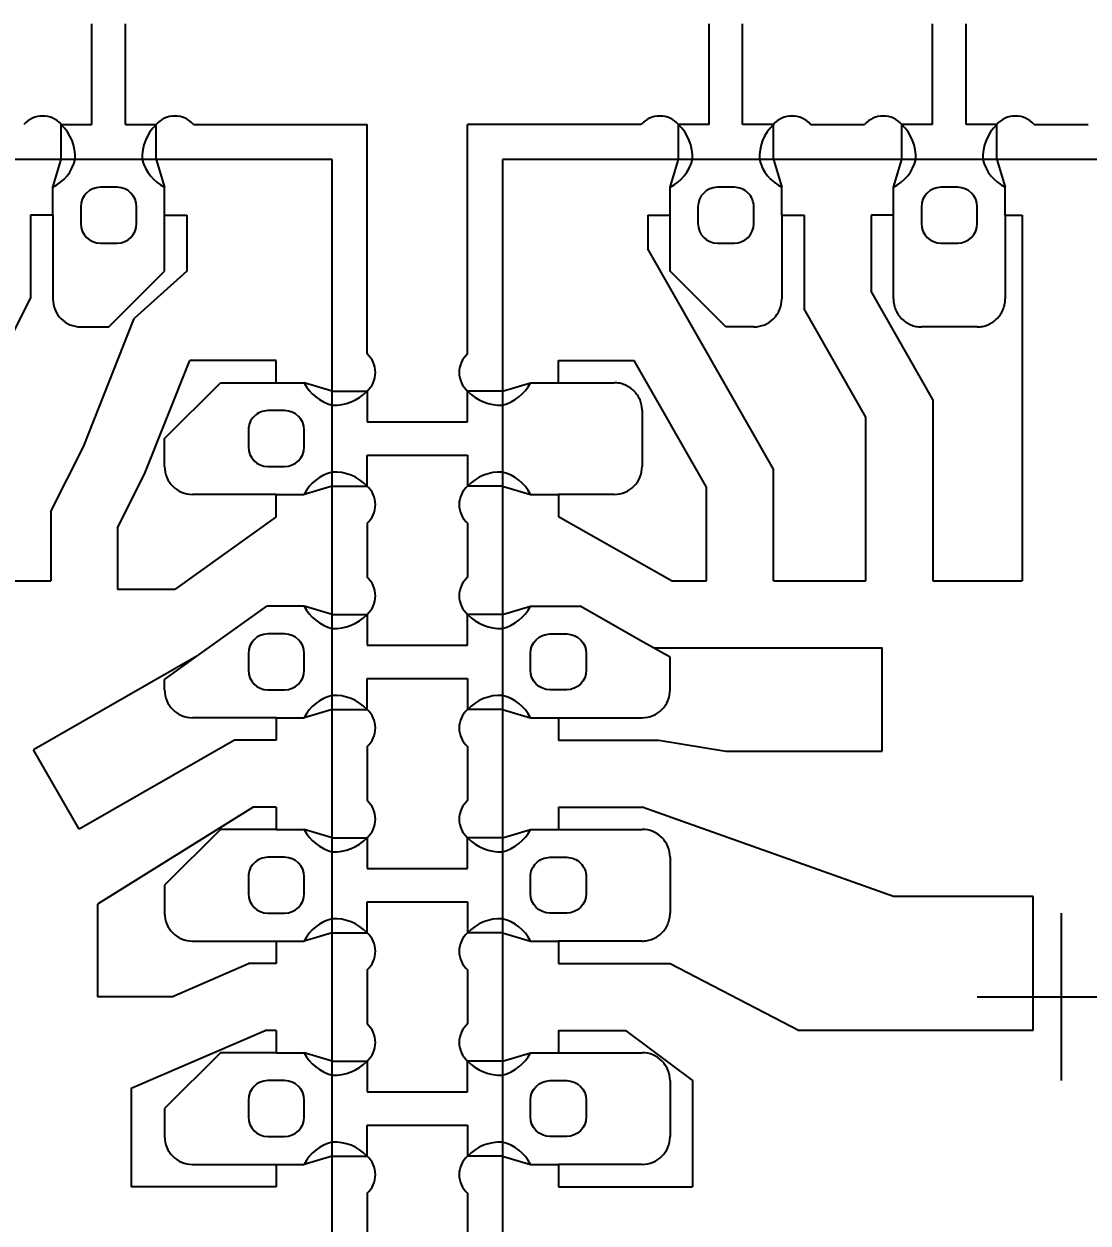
# Model space of a CAD drawing. Header units: millimetres. Extents: x 403.54 to 411.78, y 94.48 to 99.97.
# Drawn here: x 405.0237 to 405.138, y 95.6947 to 95.8235 of the extents above; entities that cross this region are included whole.
import ezdxf

# ---------------------------------------------------------------- set-up
doc = ezdxf.new("R2010")
doc.units = ezdxf.units.MM
doc.header["$LTSCALE"] = 0.5
doc.header["$PDMODE"] = 98
for name, pattern in [('CENTER', [50.800000000000004, 31.75, -6.35, 6.35, -6.35]), ('HIDDEN', [0.375, 0.25, -0.125]), ('PHANTOM2', [31.750000000000004, 15.875, -3.175, 3.175, -3.175, 3.175, -3.175])]:
    doc.linetypes.add(name, pattern=pattern)
for name, color, linetype in [('1D', 4, 'Continuous'), ('BTM', 7, 'HIDDEN'), ('CEN', 2, 'CENTER'), ('DIMENSION', 3, 'Continuous'), ('PKG', 1, 'PHANTOM2')]:
    doc.layers.add(name, color=color, linetype=linetype)
doc.styles.add('SIMPLEX', font='simplex.shx', dxfattribs={"bigfont": 'AllInOneBig.shx'})
doc.dimstyles.new('Standard2', dxfattribs={"dimtxt": 0.05, "dimasz": 0.08, "dimexe": 0.015, "dimexo": 0.015, "dimgap": 0.01, "dimtad": 1, "dimdec": 3, "dimlfac": 16.66666666666666, "dimrnd": 0.0005, "dimzin": 1, "dimtxsty": 'SIMPLEX', "dimcen": 0.015, "dimclrd": 256, "dimclre": 256, "dimclrt": 256, "dimazin": 3, "dimtp": 0.03, "dimtm": 0.05, "dimtfac": 0.8, "dimtdec": 3, "dimtmove": 0, "dimatfit": 3, "dimfxl": 0.05, "dimtzin": 4, "dimlwd": -1, "dimlwe": -1})

# ---------------------------------------------------------------- blocks, each defined once
blk = doc.blocks.new('*D13')
at = {"layer": 'Defpoints', "color": 0, "ltscale": 0.1, "transparency": 16777216}
for p in [(406.5872108015268, 97.10705420025023), (404.2563347866458, 95.79144558734805), (404.6702108015269, 95.53806701399084)]:
    blk.add_point(p, dxfattribs=at)
at = {"layer": 'DIMENSION', "ltscale": 0.1, "transparency": 16777216}
for p, q in [((404.4163347866461, 95.79144558734662), (404.2563347866461, 95.79144558734662)), ((404.5102108015272, 95.5380670139894), (404.4163347866461, 95.79144558734662)), ((404.6552108015272, 95.5380670139894), (404.5102108015272, 95.5380670139894))]:
    blk.add_line(p, q, dxfattribs=at)
at = {"layer": 'DIMENSION', "ltscale": 0.1, "transparency": 16777216, "insert": (404.1272871675985, 95.79144558734662), "char_height": 0.05, "attachment_point": 5, "style": 'SIMPLEX'}
blk.add_mtext('\\A1;26.150', dxfattribs=at)
blk = doc.blocks.new('*D31')
at = {"layer": 'Defpoints', "color": 0, "transparency": 16777216}
for p in [(406.5872108015268, 97.10705420025023), (404.8382108015267, 95.29505420024852), (404.2563347866458, 95.09786248146548)]:
    blk.add_point(p, dxfattribs=at)
at = {"layer": 'DIMENSION', "transparency": 16777216}
for p, q in [((404.5763347866458, 95.29505420024852), (404.4163347866458, 95.09786248146548)), ((404.8232108015267, 95.29505420024852), (404.5763347866458, 95.29505420024852)), ((404.4163347866458, 95.09786248146548), (404.2563347866458, 95.09786248146548))]:
    blk.add_line(p, q, dxfattribs=at)
at = {"layer": 'DIMENSION', "transparency": 16777216, "insert": (404.1225252628362, 95.09786248146548), "char_height": 0.05, "attachment_point": 5, "style": 'SIMPLEX'}
blk.add_mtext('\\A1;30.200', dxfattribs=at)
blk = doc.blocks.new('*D55')
at = {"layer": 'Defpoints', "color": 0, "transparency": 16777216}
for p in [(406.5872108015268, 97.10705420025023), (404.7345114327243, 95.2050542002486), (404.2563347866458, 95.03126537574829)]:
    blk.add_point(p, dxfattribs=at)
at = {"layer": 'DIMENSION', "transparency": 16777216}
for p, q in [((404.5745114327243, 95.2050542002486), (404.4163347866458, 95.03126537574829)), ((404.7195114327243, 95.2050542002486), (404.5745114327243, 95.2050542002486)), ((404.4163347866458, 95.03126537574829), (404.2563347866458, 95.03126537574829))]:
    blk.add_line(p, q, dxfattribs=at)
at = {"layer": 'DIMENSION', "transparency": 16777216, "insert": (403.9891919295029, 95.03126537574829), "char_height": 0.05, "attachment_point": 5, "style": 'SIMPLEX'}
blk.add_mtext('\\A1;31.700%%P0.300', dxfattribs=at)
blk = doc.blocks.new('*D56')
at = {"layer": 'Defpoints', "color": 0, "transparency": 16777216}
for p in [(406.5872108015268, 97.10705420025023), (405.5282108015267, 95.12105420024854), (404.2563347866458, 94.95255972999956)]:
    blk.add_point(p, dxfattribs=at)
at = {"layer": 'DIMENSION', "transparency": 16777216}
for p, q in [((404.5763347866458, 95.12105420024854), (404.4163347866458, 94.95255972999956)), ((405.5132108015267, 95.12105420024854), (404.5763347866458, 95.12105420024854)), ((404.4163347866458, 94.95255972999956), (404.2563347866458, 94.95255972999956))]:
    blk.add_line(p, q, dxfattribs=at)
at = {"layer": 'DIMENSION', "transparency": 16777216, "insert": (404.1272871675981, 94.95255972999956), "char_height": 0.05, "attachment_point": 5, "style": 'SIMPLEX'}
blk.add_mtext('\\A1;33.100', dxfattribs=at)
blk = doc.blocks.new('*D32')
at = {"layer": 'Defpoints', "color": 0, "transparency": 16777216}
for p in [(406.5872108015268, 97.10705420025023), (404.8382108015267, 95.29505420024852), (404.7332108327054, 94.72620208652847)]:
    blk.add_point(p, dxfattribs=at)
at = {"layer": 'DIMENSION', "transparency": 16777216}
for p, q in [((404.8382108015267, 95.28005420024851), (404.8382108015267, 95.04620208652847)), ((404.8382108015267, 95.04620208652847), (404.7332108327054, 94.88620208652847)), ((404.7332108327054, 94.88620208652847), (404.7332108327054, 94.72620208652847))]:
    blk.add_line(p, q, dxfattribs=at)
at = {"layer": 'DIMENSION', "transparency": 16777216, "insert": (404.7332108327054, 94.5971544674809), "char_height": 0.05, "attachment_point": 5, "rotation": 90, "style": 'SIMPLEX'}
blk.add_mtext('\\A1;29.150', dxfattribs=at)
blk = doc.blocks.new('*D33')
at = {"layer": 'Defpoints', "color": 0, "transparency": 16777216}
for p in [(406.5872108015268, 97.10705420025023), (404.9132108327054, 95.41610420025985), (404.9132108327054, 94.72620208652847)]:
    blk.add_point(p, dxfattribs=at)
at = {"layer": 'DIMENSION', "transparency": 16777216}
blk.add_line((404.9132108327054, 95.40110420025985), (404.9132108327054, 94.72620208652847), dxfattribs=at)
at = {"layer": 'DIMENSION', "transparency": 16777216, "insert": (404.9132108327054, 94.59239256271901), "char_height": 0.05, "attachment_point": 5, "rotation": 90, "style": 'SIMPLEX'}
blk.add_mtext('\\A1;27.900', dxfattribs=at)
blk = doc.blocks.new('*D34')
at = {"layer": 'Defpoints', "color": 0, "transparency": 16777216}
for p in [(406.5872108015268, 97.10705420025023), (404.9184605654644, 95.30420420025438), (404.9732108327054, 94.72620208652847)]:
    blk.add_point(p, dxfattribs=at)
at = {"layer": 'DIMENSION', "transparency": 16777216}
for p, q in [((404.9184605654644, 95.28920420025437), (404.9184605654644, 95.04620208652847)), ((404.9184605654644, 95.04620208652847), (404.9732108327054, 94.88620208652847)), ((404.9732108327054, 94.88620208652847), (404.9732108327054, 94.72620208652847))]:
    blk.add_line(p, q, dxfattribs=at)
at = {"layer": 'DIMENSION', "transparency": 16777216, "insert": (404.9732108327054, 94.5971544674809), "char_height": 0.05, "attachment_point": 5, "rotation": 90, "style": 'SIMPLEX'}
blk.add_mtext('\\A1;27.813', dxfattribs=at)
blk = doc.blocks.new('*D35')
at = {"layer": 'Defpoints', "color": 0, "transparency": 16777216}
for p in [(406.5872108015268, 97.10705420025023), (404.8922108327055, 95.374104200276), (404.2563347866458, 95.22762607769388)]:
    blk.add_point(p, dxfattribs=at)
at = {"layer": 'DIMENSION', "transparency": 16777216}
for p, q in [((404.5763347866458, 95.374104200276), (404.4163347866458, 95.22762607769388)), ((404.8772108327055, 95.374104200276), (404.5763347866458, 95.374104200276)), ((404.4163347866458, 95.22762607769388), (404.2563347866458, 95.22762607769388))]:
    blk.add_line(p, q, dxfattribs=at)
at = {"layer": 'DIMENSION', "transparency": 16777216, "insert": (404.1225252628362, 95.22762607769388), "char_height": 0.05, "attachment_point": 5, "style": 'SIMPLEX'}
blk.add_mtext('\\A1;28.883', dxfattribs=at)
blk = doc.blocks.new('*D36')
at = {"layer": 'Defpoints', "color": 0, "ltscale": 0.1, "transparency": 16777216}
for p in [(406.5872108015268, 97.10705420025302), (404.8802108327055, 95.36210420027606), (404.2563347866458, 95.16357157155556)]:
    blk.add_point(p, dxfattribs=at)
at = {"layer": 'DIMENSION', "linetype": 'ByBlock', "ltscale": 0.1, "transparency": 16777216}
for p, q in [((404.5763347866458, 95.36210420027606), (404.4163347866458, 95.16357157155556)), ((404.8652108327055, 95.36210420027606), (404.5763347866458, 95.36210420027606)), ((404.4163347866458, 95.16357157155556), (404.2563347866458, 95.16357157155556))]:
    blk.add_line(p, q, dxfattribs=at)
at = {"layer": 'DIMENSION', "ltscale": 0.1, "transparency": 16777216, "insert": (404.1225252628362, 95.16357157155556), "char_height": 0.05, "attachment_point": 5, "style": 'SIMPLEX'}
blk.add_mtext('\\A1;29.083', dxfattribs=at)
blk = doc.blocks.new('*D37')
at = {"layer": 'Defpoints', "color": 0, "ltscale": 0.1, "transparency": 16777216}
for p in [(406.5872108015268, 97.10705420025302), (404.8802108327055, 95.36210420027606), (404.7932108327054, 94.72620208652847)]:
    blk.add_point(p, dxfattribs=at)
at = {"layer": 'DIMENSION', "linetype": 'ByBlock', "ltscale": 0.1, "transparency": 16777216}
for p, q in [((404.8802108327055, 95.34710420027606), (404.8802108327055, 95.04620208652847)), ((404.8802108327055, 95.04620208652847), (404.7932108327054, 94.88620208652847)), ((404.7932108327054, 94.88620208652847), (404.7932108327054, 94.72620208652847))]:
    blk.add_line(p, q, dxfattribs=at)
at = {"layer": 'DIMENSION', "ltscale": 0.1, "transparency": 16777216, "insert": (404.7932108327054, 94.59239256271901), "char_height": 0.05, "attachment_point": 5, "rotation": 90, "style": 'SIMPLEX'}
blk.add_mtext('\\A1;28.450', dxfattribs=at)
blk = doc.blocks.new('*D38')
at = {"layer": 'Defpoints', "color": 0, "ltscale": 0.1, "transparency": 16777216}
for p in [(406.5872108015268, 97.10705420025302), (404.9064605654646, 95.29505420025423), (404.8532108327054, 94.72620208652847)]:
    blk.add_point(p, dxfattribs=at)
at = {"layer": 'DIMENSION', "linetype": 'ByBlock', "ltscale": 0.1, "transparency": 16777216}
for p, q in [((404.9064605654646, 95.28005420025423), (404.9064605654646, 95.04620208652847)), ((404.9064605654646, 95.04620208652847), (404.8532108327054, 94.88620208652847)), ((404.8532108327054, 94.88620208652847), (404.8532108327054, 94.72620208652847))]:
    blk.add_line(p, q, dxfattribs=at)
at = {"layer": 'DIMENSION', "ltscale": 0.1, "transparency": 16777216, "insert": (404.8532108327054, 94.5971544674809), "char_height": 0.05, "attachment_point": 5, "rotation": 90, "style": 'SIMPLEX'}
blk.add_mtext('\\A1;28.013', dxfattribs=at)
blk = doc.blocks.new('*D39')
at = {"layer": 'Defpoints', "color": 0, "ltscale": 0.1, "transparency": 16777216}
for p in [(406.5872108015268, 97.10705420025302), (404.8382108015274, 95.39615420025676), (404.2563347866458, 95.2831959445572)]:
    blk.add_point(p, dxfattribs=at)
at = {"layer": 'DIMENSION', "linetype": 'ByBlock', "ltscale": 0.1, "transparency": 16777216}
for p, q in [((404.5763347866458, 95.39615420025676), (404.4163347866458, 95.2831959445572)), ((404.8232108015274, 95.39615420025676), (404.5763347866458, 95.39615420025676)), ((404.4163347866458, 95.2831959445572), (404.2563347866458, 95.2831959445572))]:
    blk.add_line(p, q, dxfattribs=at)
at = {"layer": 'DIMENSION', "ltscale": 0.1, "transparency": 16777216, "insert": (404.1272871675981, 95.2831959445572), "char_height": 0.05, "attachment_point": 5, "style": 'SIMPLEX'}
blk.add_mtext('\\A1;28.515', dxfattribs=at)
blk = doc.blocks.new('*D40')
at = {"layer": 'Defpoints', "color": 0, "ltscale": 0.1, "transparency": 16777216}
for p in [(406.5872108015268, 97.10705420025302), (404.9222108327054, 95.374104200276), (405.0332108327054, 94.72620208652847)]:
    blk.add_point(p, dxfattribs=at)
at = {"layer": 'DIMENSION', "linetype": 'ByBlock', "ltscale": 0.1, "transparency": 16777216}
for p, q in [((404.9222108327054, 95.359104200276), (404.9222108327054, 95.04620208652847)), ((404.9222108327054, 95.04620208652847), (405.0332108327054, 94.88620208652847)), ((405.0332108327054, 94.88620208652847), (405.0332108327054, 94.72620208652847))]:
    blk.add_line(p, q, dxfattribs=at)
at = {"layer": 'DIMENSION', "ltscale": 0.1, "transparency": 16777216, "insert": (405.0332108327054, 94.59239256271901), "char_height": 0.05, "attachment_point": 5, "rotation": 90, "style": 'SIMPLEX'}
blk.add_mtext('\\A1;27.750', dxfattribs=at)
blk = doc.blocks.new('*D41')
at = {"layer": 'Defpoints', "color": 0, "ltscale": 0.1, "transparency": 16777216}
for p in [(406.5872108015268, 97.10705420025302), (404.9330108015258, 95.374104200276), (405.0932108327054, 94.72620208652847)]:
    blk.add_point(p, dxfattribs=at)
at = {"layer": 'DIMENSION', "linetype": 'ByBlock', "ltscale": 0.1, "transparency": 16777216}
for p, q in [((404.9330108015258, 95.359104200276), (404.9330108015258, 95.04620208652847)), ((404.9330108015258, 95.04620208652847), (405.0932108327054, 94.88620208652847)), ((405.0932108327054, 94.88620208652847), (405.0932108327054, 94.72620208652847))]:
    blk.add_line(p, q, dxfattribs=at)
at = {"layer": 'DIMENSION', "ltscale": 0.1, "transparency": 16777216, "insert": (405.0932108327054, 94.59239256271901), "char_height": 0.05, "attachment_point": 5, "rotation": 90, "style": 'SIMPLEX'}
blk.add_mtext('\\A1;27.570', dxfattribs=at)
blk = doc.blocks.new('*D42')
at = {"layer": 'Defpoints', "color": 0, "ltscale": 0.1, "transparency": 16777216}
for p in [(406.5872108015268, 97.10705420025302), (404.9222108015257, 95.40710420025685), (404.2563347866458, 95.34246778544289)]:
    blk.add_point(p, dxfattribs=at)
at = {"layer": 'DIMENSION', "linetype": 'ByBlock', "ltscale": 0.1, "transparency": 16777216}
for p, q in [((404.5763347866458, 95.40710420025685), (404.4163347866458, 95.34246778544289)), ((404.9072108015257, 95.40710420025685), (404.5763347866458, 95.40710420025685)), ((404.4163347866458, 95.34246778544289), (404.2563347866458, 95.34246778544289))]:
    blk.add_line(p, q, dxfattribs=at)
at = {"layer": 'DIMENSION', "ltscale": 0.1, "transparency": 16777216, "insert": (404.1225252628362, 95.34246778544289), "char_height": 0.05, "attachment_point": 5, "style": 'SIMPLEX'}
blk.add_mtext('\\A1;28.333', dxfattribs=at)
blk = doc.blocks.new('*D43')
at = {"layer": 'Defpoints', "color": 0, "ltscale": 0.1, "transparency": 16777216}
for p in [(406.5872108015268, 97.10705420025302), (404.9367605654646, 95.3042042002542), (405.1532108327054, 94.72620208652847)]:
    blk.add_point(p, dxfattribs=at)
at = {"layer": 'DIMENSION', "linetype": 'ByBlock', "ltscale": 0.1, "transparency": 16777216}
for p, q in [((404.9367605654646, 95.2892042002542), (404.9367605654646, 95.04620208652847)), ((404.9367605654646, 95.04620208652847), (405.1532108327054, 94.88620208652847)), ((405.1532108327054, 94.88620208652847), (405.1532108327054, 94.72620208652847))]:
    blk.add_line(p, q, dxfattribs=at)
at = {"layer": 'DIMENSION', "ltscale": 0.1, "transparency": 16777216, "insert": (405.1532108327054, 94.59239256271901), "char_height": 0.05, "attachment_point": 5, "rotation": 90, "style": 'SIMPLEX'}
blk.add_mtext('\\A1;27.508', dxfattribs=at)
blk = doc.blocks.new('*D46')
at = {"layer": 'Defpoints', "color": 0, "ltscale": 0.1, "transparency": 16777216}
for p in [(406.587210801527, 97.10705420025629), (404.2563347866458, 95.52967073728328), (404.8922108327055, 95.42690420025684)]:
    blk.add_point(p, dxfattribs=at)
at = {"layer": 'DIMENSION', "ltscale": 0.1, "transparency": 16777216}
for p, q in [((404.4163347866458, 95.52967073728328), (404.2563347866458, 95.52967073728328)), ((404.5763347866458, 95.42690420025684), (404.4163347866458, 95.52967073728328)), ((404.8772108327055, 95.42690420025684), (404.5763347866458, 95.42690420025684))]:
    blk.add_line(p, q, dxfattribs=at)
at = {"layer": 'DIMENSION', "ltscale": 0.1, "transparency": 16777216, "insert": (404.1225252628362, 95.52967073728328), "char_height": 0.05, "attachment_point": 5, "style": 'SIMPLEX'}
blk.add_mtext('\\A1;28.003', dxfattribs=at)
blk = doc.blocks.new('*D47')
at = {"layer": 'Defpoints', "color": 0, "ltscale": 0.1, "transparency": 16777216}
for p in [(406.587210801527, 97.10705420025629), (404.8515608015273, 95.40815420025676), (404.2563347866458, 95.40193752515408)]:
    blk.add_point(p, dxfattribs=at)
at = {"layer": 'DIMENSION', "ltscale": 0.1, "transparency": 16777216}
for p, q in [((404.5763347866458, 95.40815420025676), (404.4163347866458, 95.40193752515408)), ((404.8365608015274, 95.40815420025676), (404.5763347866458, 95.40815420025676)), ((404.4163347866458, 95.40193752515408), (404.2563347866458, 95.40193752515408))]:
    blk.add_line(p, q, dxfattribs=at)
at = {"layer": 'DIMENSION', "ltscale": 0.1, "transparency": 16777216, "insert": (404.1272871675981, 95.40193752515408), "char_height": 0.05, "attachment_point": 5, "style": 'SIMPLEX'}
blk.add_mtext('\\A1;28.315', dxfattribs=at)
blk = doc.blocks.new('*D48')
at = {"layer": 'Defpoints', "color": 0, "ltscale": 0.1, "transparency": 16777216}
for p in [(406.587210801527, 97.10705420025629), (404.2563347866458, 95.4674042002478), (404.8922108327055, 95.41610420025985)]:
    blk.add_point(p, dxfattribs=at)
at = {"layer": 'DIMENSION', "ltscale": 0.1, "transparency": 16777216}
for p, q in [((404.4163347866458, 95.4674042002478), (404.2563347866458, 95.4674042002478)), ((404.5763347866458, 95.41610420025985), (404.4163347866458, 95.4674042002478)), ((404.8772108327055, 95.41610420025985), (404.5763347866458, 95.41610420025985))]:
    blk.add_line(p, q, dxfattribs=at)
at = {"layer": 'DIMENSION', "ltscale": 0.1, "transparency": 16777216, "insert": (404.1272871675981, 95.4674042002478), "char_height": 0.05, "attachment_point": 5, "style": 'SIMPLEX'}
blk.add_mtext('\\A1;28.183', dxfattribs=at)
blk = doc.blocks.new('*D49')
at = {"layer": 'Defpoints', "color": 0, "ltscale": 0.1, "transparency": 16777216}
for p in [(406.587210801527, 97.10705420025629), (404.2563347866458, 95.60336356429775), (404.8515608015273, 95.4348542002567)]:
    blk.add_point(p, dxfattribs=at)
at = {"layer": 'DIMENSION', "ltscale": 0.1, "transparency": 16777216}
for p, q in [((404.4163347866458, 95.60336356429775), (404.2563347866458, 95.60336356429775)), ((404.5763347866458, 95.4348542002567), (404.4163347866458, 95.60336356429775)), ((404.8365608015273, 95.4348542002567), (404.5763347866458, 95.4348542002567))]:
    blk.add_line(p, q, dxfattribs=at)
at = {"layer": 'DIMENSION', "ltscale": 0.1, "transparency": 16777216, "insert": (404.1225252628362, 95.60336356429775), "char_height": 0.05, "attachment_point": 5, "style": 'SIMPLEX'}
blk.add_mtext('\\A1;27.870', dxfattribs=at)

msp = doc.modelspace()

# ---------------------------------------------------------------- linework, layer by layer
at = {"ltscale": 0.02}
for p, q in [((405.0276608015257, 95.80895420025676), (405.0276608015257, 95.81270420025677)), ((405.0276608015257, 95.81270420025683), (405.0309608015257, 95.81270420025683)), ((405.0345608015257, 95.81270420025683), (405.0378608015257, 95.81270420025683)), ((405.0378608015257, 95.80895420025676), (405.0378608015257, 95.81270420025677)), ((405.0418627325416, 95.81270420025683), (405.0605108015256, 95.81270420025683)), ((405.0605108015256, 95.78805613127274), (405.0605108015256, 95.81270420025683)), ((405.0899588705097, 95.81270420025683), (405.0713108015257, 95.81270420025683)), ((405.0713108015257, 95.78805613127274), (405.0713108015257, 95.81270420025683)), ((405.0939608015256, 95.80895420025676), (405.0939608015256, 95.81270420025677)), ((405.0972608015256, 95.81270420025683), (405.0939608015256, 95.81270420025683)), ((405.1041608015256, 95.81270420025683), (405.1008608015256, 95.81270420025683)), ((405.1041608015256, 95.80895420025676), (405.1041608015256, 95.81270420025677)), ((405.1081627325415, 95.81270420025683), (405.1139588705097, 95.81270420025683)), ((405.1179608015256, 95.80895420025676), (405.1179608015256, 95.81270420025683)), ((405.1212608015256, 95.81270420025683), (405.1179608015256, 95.81270420025683)), ((405.1281608015256, 95.81270420025683), (405.1248608015256, 95.81270420025683)), ((405.1281608015256, 95.80895420025676), (405.1281608015256, 95.81270420025683)), ((405.1321627325415, 95.81270420025683), (405.1379588705096, 95.81270420025683))]:
    msp.add_line(p, q, dxfattribs=at)
at = {"linetype": 'Continuous'}
for p, q in [((405.0267608015254, 95.80595420022946), (405.0276608015229, 95.80895420022946)), ((405.0378608015254, 95.80895420022946), (405.0387608015254, 95.80595420022946)), ((405.0930608015219, 95.80595420024997), (405.0939608015195, 95.80895420024997)), ((405.1041608015219, 95.80895420024997), (405.1050608015219, 95.80595420024997)), ((405.1170608015266, 95.80595420023049), (405.1179608015242, 95.80895420023047)), ((405.1281608015266, 95.80895420023047), (405.1290608015266, 95.80595420023049)), ((405.0567608015515, 95.78405420023047), (405.0537608015516, 95.78495420023046)), ((405.0750608015016, 95.78405420023292), (405.0780608015016, 95.7849542002329)), ((405.0567608015515, 95.77385420022802), (405.0537608015516, 95.77295420022803)), ((405.0750608015016, 95.77385420023046), (405.0780608015016, 95.77295420023047)), ((405.0932179443834, 95.76365420023046), (405.0810608015017, 95.77055420024028)), ((405.0567608015517, 95.76005420023168), (405.0537608015517, 95.76095420023168)), ((405.0750608015266, 95.7600542002329), (405.0780608015266, 95.76095420023289)), ((405.0902599690332, 95.75705420023046), (405.0833885404534, 95.76095420023289)), ((405.0567608015517, 95.74985420022922), (405.0537608015517, 95.74895420022924)), ((405.0750608015266, 95.74985420023046), (405.0780608015266, 95.74895420023047)), ((405.0567608015506, 95.73605420025922), (405.0537608015507, 95.73695420025922)), ((405.0750608015266, 95.73605420023169), (405.0780608015266, 95.7369542002317)), ((405.0567608015506, 95.72585420025676), (405.0537608015507, 95.72495420025678)), ((405.0750608015266, 95.72585420022925), (405.0780608015266, 95.72495420022926)), ((405.0567608015506, 95.7120542002592), (405.0537608015507, 95.71295420025922)), ((405.0750608015256, 95.712054200258), (405.0780608015256, 95.71295420025798)), ((405.0567608015506, 95.70185420025676), (405.0537608015507, 95.70095420025677)), ((405.0750608015256, 95.70185420025554), (405.0780608015256, 95.70095420025554))]:
    msp.add_line(p, q, dxfattribs=at)
at = {"ltscale": 0.1}
for p, q in [((405.0267608015254, 95.80295420026843), (405.0267608015254, 95.80595420022946)), ((405.0387608015303, 95.80295420026034), (405.0387608015254, 95.80595420022946)), ((405.0930608015219, 95.80295420026944), (405.0930608015219, 95.80595420024997)), ((405.1050608015244, 95.80295420026944), (405.1050608015219, 95.80595420024997)), ((405.1170608015266, 95.80295420026944), (405.1170608015266, 95.80595420023049)), ((405.129060801529, 95.80295420026944), (405.1290608015266, 95.80595420023049)), ((405.0411608015303, 95.80295420026034), (405.0411608015303, 95.79695420026034)), ((405.0906608015219, 95.80295420026944), (405.0906608015219, 95.79935420026945)), ((405.1308872015256, 95.80295420026944), (405.1308872015256, 95.76365411601002)), ((405.0411608015303, 95.79695420026034), (405.035495415522, 95.79185464712602)), ((405.0167507015256, 95.77903019888733), (405.0243608015254, 95.79401024754958)), ((405.0300391284119, 95.77807021044875), (405.035495415522, 95.79185464712602)), ((405.0366148458252, 95.77511990452506), (405.0414575413609, 95.78735420023045)), ((405.0507608015516, 95.78495420023046), (405.0537608015516, 95.78495420023046)), ((405.0780608015016, 95.7849542002329), (405.0810608016397, 95.7849542002329)), ((405.0567608015515, 95.78405420023047), (405.0605108015256, 95.78405420023047)), ((405.0750608015256, 95.78405420024009), (405.0713108015256, 95.78405420024009)), ((405.1140872015256, 95.76365420023046), (405.1140872015256, 95.78126029831265)), ((405.0265444878609, 95.77113192669678), (405.0300391284119, 95.77807021044875)), ((405.0337064151903, 95.76934548603369), (405.0366148458252, 95.77511990452506)), ((405.1041608015256, 95.76365420023046), (405.1041608015256, 95.77565420023046)), ((405.0567608015515, 95.77385420022802), (405.0605108015255, 95.77385420022802)), ((405.0750608015256, 95.77385420022328), (405.0713108015256, 95.77385420022328)), ((405.0507608015516, 95.77295420022803), (405.0537608015516, 95.77295420022803)), ((405.0780608015016, 95.77295420023047), (405.0810608015017, 95.77295420023047)), ((405.0265444878609, 95.77113192669678), (405.0265444878609, 95.76365420023046)), ((405.0337064151903, 95.76934548603369), (405.0337064151903, 95.76275418858395)), ((405.0507608015516, 95.77055420022803), (405.0399039340335, 95.76275403709296)), ((405.0605108015256, 95.76985226924084), (405.0605108015256, 95.76405613125074)), ((405.0713108015256, 95.76985226924084), (405.0713108015256, 95.76405613125074)), ((405.0422224502283, 95.75555420021891), (405.0497385859451, 95.76095420023168)), ((405.0567608015256, 95.76005420023951), (405.0605108015256, 95.76005420023951)), ((405.0750608015266, 95.7600542002329), (405.0713108015256, 95.7600542002329)), ((405.0507608015517, 95.7489542002189), (405.0537608015517, 95.74895420022924)), ((405.0567608015517, 95.74985420022922), (405.0605108015255, 95.74985420022922)), ((405.0750608015256, 95.74985420023077), (405.0713108015256, 95.74985420023077)), ((405.0780608015266, 95.74895420023047), (405.0810608014994, 95.7489542002189)), ((405.0918608017354, 95.74655420022134), (405.099060801584, 95.74535420022134)), ((405.0295833169981, 95.73698042032947), (405.0246964482151, 95.74549332531551)), ((405.0605108015256, 95.74585226926276), (405.0605108015255, 95.74005613127147)), ((405.0713108015256, 95.74585226926276), (405.0713108015256, 95.74005613127147)), ((405.0507608015517, 95.7369542002317), (405.0537608015507, 95.73695420025922)), ((405.0567608015506, 95.73605420025922), (405.0605108015256, 95.73605420025922)), ((405.0750608015266, 95.73605420023169), (405.0713108015256, 95.73605420023169)), ((405.0780608015266, 95.7369542002317), (405.0810608016527, 95.7369542002317)), ((405.0315608015256, 95.72892860396557), (405.0315608015256, 95.71895420025676)), ((405.0567608015256, 95.72585420024924), (405.0605108015256, 95.72585420024924)), ((405.0750608015266, 95.72585420022925), (405.0713108015256, 95.72585420022925)), ((405.0507608015507, 95.72495420025678), (405.0537608015507, 95.72495420025678)), ((405.0780608015266, 95.72495420022926), (405.0810608015839, 95.72495420025922)), ((405.0605108015256, 95.72185226923962), (405.0605108015256, 95.71605613129775)), ((405.0713108015256, 95.72185226923963), (405.0713108015256, 95.71605613129775)), ((405.0882608015521, 95.71535420025921), (405.0954608015349, 95.70995420025922)), ((405.0507608015507, 95.71295420025922), (405.0537608015507, 95.71295420025922)), ((405.0780608015256, 95.71295420025798), (405.0810608015348, 95.7129542002629)), ((405.0567608015506, 95.7120542002592), (405.0605108015255, 95.7120542002592)), ((405.0750608015256, 95.712054200258), (405.0713108015256, 95.712054200258)), ((405.0351608015256, 95.70914120320747), (405.0351608015256, 95.69855420025677)), ((405.0567608015256, 95.70185420024924), (405.0605108015256, 95.70185420024924)), ((405.0750608015256, 95.70185420025554), (405.0713108015256, 95.70185420025554)), ((405.0507608015507, 95.70095420025677), (405.0537608015507, 95.70095420025677)), ((405.0780608015256, 95.70095420025554), (405.081060801466, 95.70095420025554)), ((405.0605108015256, 95.69785226926594), (405.0605108015256, 95.69205613127554)), ((405.0713108015256, 95.69785226926594), (405.0713108015256, 95.69205613127554))]:
    msp.add_line(p, q, dxfattribs=at)
at = {"ltscale": 0.3}
for p, q in [((405.0267608015254, 95.80295420026843), (405.0243608015254, 95.80295420026843)), ((405.0243608015254, 95.80295420026843), (405.0243608015254, 95.79401024754958)), ((405.0387608015303, 95.80295420026034), (405.0411608015303, 95.80295420026034)), ((405.0906608015219, 95.80295420026944), (405.0930608015219, 95.80295420026944)), ((405.1050608015244, 95.80295420026944), (405.1074608015243, 95.80295420026944)), ((405.1074608015243, 95.80295420026944), (405.1074608015243, 95.7928933116641)), ((405.1170608015266, 95.80295420026944), (405.1146608015266, 95.80295420026944)), ((405.1146608015266, 95.80295420026944), (405.1146608015266, 95.79480011886766)), ((405.129060801529, 95.80295420026944), (405.1308872015256, 95.80295420026944)), ((405.1041608015256, 95.77565420023046), (405.0906608015219, 95.79935420026945)), ((405.1212872015256, 95.7831671055202), (405.1146608015266, 95.79480011886766)), ((405.1140872015256, 95.78126029831265), (405.1074608015243, 95.7928933116641)), ((405.0507608015516, 95.78735420023045), (405.0414575413608, 95.78735420023045)), ((405.0507608015516, 95.78495420023046), (405.0507608015516, 95.78735420023045)), ((405.0810608016397, 95.78495420024277), (405.0810608016397, 95.78735420024276)), ((405.0810608016397, 95.78735420024276), (405.0892100885629, 95.78735420024276)), ((405.0969608015256, 95.7737473930229), (405.0892100885629, 95.78735420024276)), ((405.1212872015256, 95.7831671055202), (405.1212872015256, 95.76365420023046)), ((405.0969608015256, 95.76365420023046), (405.0969608015256, 95.7737473930229)), ((405.0167507015256, 95.76365420023046), (405.0265444878609, 95.76365420023046)), ((405.0932179443834, 95.76365420023046), (405.0969608015256, 95.76365420023046)), ((405.1041608015256, 95.76365420023046), (405.1140872015256, 95.76365420023046)), ((405.1212872015256, 95.76365420023046), (405.1308872015256, 95.76365411600895)), ((405.0337064151902, 95.76275418858395), (405.0399039340335, 95.76275403709296)), ((405.0537608015517, 95.76095420023168), (405.0497385859451, 95.76095420023168)), ((405.0780608015266, 95.76095420023289), (405.0810608015682, 95.76095420023289)), ((405.0913171118909, 95.75645420023046), (405.1158608014994, 95.75645420023046)), ((405.1158608014994, 95.74535420022134), (405.1158608014994, 95.75645420023046)), ((405.0422224502283, 95.75555420021891), (405.0246964482151, 95.74549332531551)), ((405.0507608015517, 95.74895420022924), (405.0507608015517, 95.74655420022924)), ((405.0810608014994, 95.74895420022133), (405.0810608014994, 95.74655420022134)), ((405.0462608015517, 95.74655420022924), (405.0295833169981, 95.73698042032947)), ((405.0507608015517, 95.74655420022924), (405.0462608015517, 95.74655420022924)), ((405.0810608014994, 95.74655420022134), (405.0918608017354, 95.74655420022134)), ((405.099060801584, 95.74535420022134), (405.1158608014994, 95.74535420022134)), ((405.0482683216425, 95.73935420022924), (405.0315608015256, 95.72892860396557)), ((405.0507608015517, 95.73935420022924), (405.0482683216425, 95.73935420022924)), ((405.0507608015517, 95.73935420022924), (405.0507608015517, 95.7369542002317)), ((405.0810608016527, 95.73935420025923), (405.0810608016527, 95.73695420026166)), ((405.0810608016527, 95.73935420025923), (405.0900608016527, 95.73935420025923)), ((405.1170608014994, 95.72975420025676), (405.0900608016527, 95.73935420025923)), ((405.1320608015255, 95.72975420025676), (405.1170608014994, 95.72975420025676)), ((405.1320608015255, 95.71535420025921), (405.1320608015255, 95.72975420025676)), ((405.0810608015839, 95.72495420025922), (405.0810608015839, 95.72255420025921)), ((405.0395322301221, 95.71895420025676), (405.0477608015507, 95.72255420025678)), ((405.0507608015507, 95.72255420025678), (405.0477608015507, 95.72255420025678)), ((405.0810608015839, 95.72255420025921), (405.0930608015839, 95.72255420025921)), ((405.0930608015839, 95.72255420025921), (405.1069153469719, 95.71535420025921)), ((405.0395322301221, 95.71895420025676), (405.0315608015256, 95.71895420025676)), ((405.0351608015256, 95.70914120320745), (405.0495608015507, 95.71535420025677)), ((405.0507608015507, 95.71535420025677), (405.0495608015507, 95.71535420025677)), ((405.0507608015507, 95.71535420025677), (405.0507608015507, 95.71295420025922)), ((405.0810608015348, 95.71535420025921), (405.0810608015348, 95.71295420026165)), ((405.0810608015348, 95.71535420025921), (405.0882608015521, 95.71535420025921)), ((405.1320608015255, 95.71535420025921), (405.1069153469719, 95.71535420025921)), ((405.0954608015349, 95.70995420025922), (405.0954608015005, 95.69855420025921)), ((405.0507608015507, 95.70095420025677), (405.0507608015507, 95.69855420025677)), ((405.081060801466, 95.7009542002592), (405.081060801466, 95.69855420025921)), ((405.0507608015507, 95.69855420025677), (405.0351608015256, 95.69855420025677)), ((405.081060801466, 95.69855420025921), (405.0954608015005, 95.69855420025921))]:
    msp.add_line(p, q, dxfattribs=at)
at = {"color": 0, "ltscale": 0.3}
for p, q in [((405.0507608015516, 95.77055420022803), (405.0507608015516, 95.77295420022803)), ((405.0810608015017, 95.77295420023047), (405.0810608015017, 95.77055420024028)), ((405.0507608015507, 95.72495420025678), (405.0507608015507, 95.72255420025678))]:
    msp.add_line(p, q, dxfattribs=at)
at = {"linetype": 'HIDDEN', "ltscale": 0.3}
msp.add_line((405.0810608015682, 95.76095420023289), (405.0833885404534, 95.76095420023289), dxfattribs=at)
at = {"ltscale": 0.2}
for points in [[(405.0297608015246, 95.80385420025684), (405.0297608015246, 95.80205420025676, 0.414213562373095), (405.0318608015245, 95.79995420025676), (405.0336608015247, 95.79995420025676, 0.414213562373095), (405.0357608015246, 95.80205420025676), (405.0357608015246, 95.80385420025684, 0.414213562373095), (405.0336608015247, 95.80595420025683), (405.0318608015245, 95.80595420025683, 0.414213562373095)], [(405.096060801515, 95.80385420025684), (405.096060801515, 95.80205420025676, 0.414213562373095), (405.098160801515, 95.79995420025676), (405.099960801515, 95.79995420025676, 0.414213562373095), (405.102060801515, 95.80205420025676), (405.102060801515, 95.80385420025684, 0.414213562373095), (405.099960801515, 95.80595420025683), (405.098160801515, 95.80595420025683, 0.414213562373095)], [(405.1200608015256, 95.80385420025684), (405.1200608015256, 95.80205420025676, 0.414213562373095), (405.1221608015255, 95.79995420025676), (405.1239608015256, 95.79995420025676, 0.414213562373095), (405.1260608015256, 95.80205420025676), (405.1260608015256, 95.80385420025684, 0.414213562373095), (405.1239608015256, 95.80595420025683), (405.1221608015255, 95.80595420025683, 0.414213562373095)], [(405.0516608015256, 95.78195420025683), (405.0498608015255, 95.78195420025683, 0.414213562373095), (405.0477608015255, 95.77985420025682), (405.0477608015255, 95.77805420025683, 0.414213562373095), (405.0498608015255, 95.77595420025683), (405.0516608015256, 95.77595420025683, 0.414213562373095), (405.0537608015255, 95.77805420025683), (405.0537608015255, 95.77985420025682, 0.414213562373095)], [(405.0516608015256, 95.75795420024964), (405.0498608015255, 95.75795420024964, 0.414213562373095), (405.0477608015255, 95.75585420024964), (405.0477608015255, 95.75405420024964, 0.414213562373095), (405.0498608015255, 95.75195420024966), (405.0516608015256, 95.75195420024966, 0.414213562373095), (405.0537608015255, 95.75405420024964), (405.0537608015255, 95.75585420024964, 0.414213562373095)], [(405.0801608015256, 95.75795420024964), (405.0819608015257, 95.75795420024964, -0.414213562373095), (405.0840608015257, 95.75585420024964), (405.0840608015257, 95.75405420024964, -0.414213562373095), (405.0819608015257, 95.75195420024966), (405.0801608015256, 95.75195420024966, -0.414213562373095), (405.0780608015256, 95.75405420024964), (405.0780608015256, 95.75585420024964, -0.414213562373095)], [(405.0516608015256, 95.73395420024845), (405.0498608015255, 95.73395420024845, 0.414213562373095), (405.0477608015255, 95.73185420024843), (405.0477608015255, 95.73005420024843, 0.414213562373095), (405.0498608015255, 95.72795420024845), (405.0516608015256, 95.72795420024845, 0.414213562373095), (405.0537608015255, 95.73005420024843), (405.0537608015255, 95.73185420024843, 0.414213562373095)], [(405.0801608015256, 95.73395420024845), (405.0819608015257, 95.73395420024845, -0.414213562373095), (405.0840608015257, 95.73185420024843), (405.0840608015257, 95.73005420024843, -0.414213562373095), (405.0819608015257, 95.72795420024845), (405.0801608015256, 95.72795420024845, -0.414213562373095), (405.0780608015256, 95.73005420024843), (405.0780608015256, 95.73185420024843, -0.414213562373095)], [(405.0516608015256, 95.70995420027474), (405.0498608015255, 95.70995420027474, 0.414213562373095), (405.0477608015255, 95.70785420027474), (405.0477608015255, 95.70605420027474, 0.414213562373095), (405.0498608015255, 95.70395420027474), (405.0516608015256, 95.70395420027474, 0.414213562373095), (405.0537608015255, 95.70605420027474), (405.0537608015255, 95.70785420027474, 0.414213562373095)], [(405.0801608015256, 95.70995420027474), (405.0819608015257, 95.70995420027474, -0.414213562373095), (405.0840608015257, 95.70785420027474), (405.0840608015257, 95.70605420027474, -0.414213562373095), (405.0819608015257, 95.70395420027474), (405.0801608015256, 95.70395420027474, -0.414213562373095), (405.0780608015256, 95.70605420027474), (405.0780608015256, 95.70785420027474, -0.414213562373095)]]:
    msp.add_lwpolyline(points, format="xyb", close=True, dxfattribs=at)
at = {"ltscale": 0.02}
for centre, radius, start, end in [((405.0256598360177, 95.81094631360885), 0.0026634617382279, 41.2999272161335, 138.7000727838665), ((405.0398617670336, 95.81094631360885), 0.0026634617382279, 41.2999272161335, 138.7000727838665), ((405.0919598360177, 95.81094631360885), 0.0026634617382279, 41.2999272161335, 138.7000727838665), ((405.1061617670337, 95.81094631360885), 0.0026634617382279, 41.2999272161335, 138.7000727838665), ((405.1159598360176, 95.81094631360885), 0.0026634617382279, 41.2999272161335, 138.7000727838665), ((405.1301617670337, 95.81094631360885), 0.0026634617382279, 41.2999272161335, 138.7000727838665), ((405.0242820163574, 95.80917768618941), 0.0048839011742591, 357.3772455150485, 46.22557345805649), ((405.0412395866938, 95.80917768618941), 0.0048839011742591, 133.7744265419435, 182.6227544849515), ((405.0905820163574, 95.80917768618941), 0.0048839011742591, 357.3772455150485, 46.22557345805649), ((405.1075395866938, 95.80917768618941), 0.0048839011742591, 133.7744265419435, 182.6227544849515), ((405.1145820163574, 95.80917768618941), 0.0048839011742591, 357.3772455150485, 46.22557345805649), ((405.1315395866937, 95.80917768618941), 0.0048839011742591, 133.7744265419435, 182.6227544849515)]:
    msp.add_arc(centre, radius, start, end, dxfattribs=at)
at = {"ltscale": 0.2}
for centre, radius, start, end in [((405.0246714194652, 95.81008570590434), 0.004629779293474, 296.826603462564, 345.8537800288374), ((405.040850183584, 95.81008570590436), 0.0046297792934826, 194.1462199711626, 243.1733965373691), ((405.0909714194556, 95.81008570590434), 0.004629779293474, 296.826603462564, 345.8537800288374), ((405.1071501835744, 95.81008570590436), 0.0046297792934826, 194.1462199711626, 243.1733965373691), ((405.1149714194661, 95.81008570590434), 0.004629779293474, 296.826603462564, 345.8537800288374), ((405.131150183585, 95.81008570590436), 0.0046297792934826, 194.1462199711626, 243.1733965373691), ((405.0587529148777, 95.78605516576472), 0.0026634617382279, 311.2999272161476, 48.70007278385246), ((405.0730686881735, 95.78605516576472), 0.0026634617382279, 131.2999272161476, 228.7000727838524), ((405.0578923071732, 95.78704358231627), 0.0046297792934826, 206.8266034626399, 255.8537800288374), ((405.0739292958779, 95.78704358231627), 0.0046297792934826, 284.1462199711626, 333.1733965373601), ((405.0569842874582, 95.78743298542504), 0.0048839011742591, 267.3772455150482, 316.2255734580567), ((405.0748373155928, 95.78743298542504), 0.0048839011742591, 223.7744265419433, 272.6227544849518), ((405.0578923071732, 95.7708648181974), 0.004629779293474, 104.1462199711626, 153.173396537445), ((405.0569842874582, 95.77047541508863), 0.0048839011742591, 43.77442654194331, 92.62275448495181), ((405.0748373155928, 95.77047541508863), 0.0048839011742591, 87.37724551504819, 136.2255734580567), ((405.073929295878, 95.7708648181974), 0.004629779293474, 26.82660346255496, 75.85378002883739), ((405.0587529148777, 95.7718532347488), 0.0026634617382279, 311.2999272161476, 48.70007278385246), ((405.0730686881735, 95.7718532347488), 0.0026634617382279, 131.2999272161476, 228.7000727838524), ((405.0587529148527, 95.7620551657647), 0.0026634617382279, 311.2999272161476, 48.70007278385246), ((405.0730686881985, 95.7620551657647), 0.0026634617382279, 131.2999272161476, 228.7000727838524), ((405.0578923071732, 95.7630435823091), 0.0046297792934826, 206.8266034626399, 255.8537800288374), ((405.0739292958779, 95.7630435823091), 0.0046297792934826, 284.1462199711626, 333.1733965373601), ((405.0569842874582, 95.76343298541785), 0.0048839011742591, 267.3772455150482, 316.2255734580567), ((405.0748373155928, 95.76343298541785), 0.0048839011742591, 223.7744265419433, 272.6227544849518), ((405.0578923071732, 95.74686481819022), 0.004629779293474, 104.1462199711626, 153.173396537445), ((405.0569842874582, 95.74647541508143), 0.0048839011742591, 43.77442654194331, 92.62275448495181), ((405.0748373155928, 95.74647541508143), 0.0048839011742591, 87.37724551504819, 136.2255734580567), ((405.073929295878, 95.74686481819022), 0.004629779293474, 26.82660346255496, 75.85378002883739), ((405.0587529148527, 95.7478532347488), 0.0026634617382279, 311.2999272161476, 48.70007278385246), ((405.0730686881985, 95.7478532347488), 0.0026634617382279, 131.2999272161476, 228.7000727838524), ((405.0587529148777, 95.7380551657635), 0.0026634617382279, 311.2999272161476, 48.70007278385246), ((405.0730686881735, 95.7380551657635), 0.0026634617382279, 131.2999272161476, 228.7000727838524), ((405.0578923071732, 95.73904358230789), 0.0046297792934826, 206.8266034626399, 255.8537800288374), ((405.0569842874582, 95.73943298541666), 0.0048839011742591, 267.3772455150482, 316.2255734580567), ((405.0748373155928, 95.73943298541666), 0.0048839011742591, 223.7744265419433, 272.6227544849518), ((405.0739292958779, 95.73904358230789), 0.0046297792934826, 284.1462199711626, 333.1733965373601), ((405.0578923071732, 95.72286481818901), 0.004629779293474, 104.1462199711626, 153.173396537445), ((405.0569842874582, 95.72247541508023), 0.0048839011742591, 43.77442654194331, 92.62275448495181), ((405.0748373155928, 95.72247541508023), 0.0048839011742591, 87.37724551504819, 136.2255734580567), ((405.073929295878, 95.72286481818901), 0.004629779293474, 26.82660346255496, 75.85378002883739), ((405.0587529148777, 95.7238532347476), 0.0026634617382279, 311.2999272161476, 48.70007278385246), ((405.0730686881735, 95.7238532347476), 0.0026634617382279, 131.2999272161476, 228.7000727838524), ((405.0587529148776, 95.7140551657898), 0.0026634617382279, 311.2999272161476, 48.70007278385246), ((405.0730686881735, 95.7140551657898), 0.0026634617382279, 131.2999272161476, 228.7000727838524), ((405.0578923071732, 95.71504358233419), 0.0046297792934826, 206.8266034626399, 255.8537800288374), ((405.0739292958779, 95.71504358233419), 0.0046297792934826, 284.1462199711626, 333.1733965373601), ((405.0569842874582, 95.71543298544294), 0.0048839011742591, 267.3772455150482, 316.2255734580567), ((405.0748373155928, 95.71543298544294), 0.0048839011742591, 223.7744265419433, 272.6227544849518), ((405.0578923071732, 95.69886481821531), 0.004629779293474, 104.1462199711626, 153.173396537445), ((405.0569842874582, 95.69847541510653), 0.0048839011742591, 43.77442654194331, 92.62275448495181), ((405.0748373155928, 95.69847541510653), 0.0048839011742591, 87.37724551504819, 136.2255734580567), ((405.073929295878, 95.69886481821531), 0.004629779293474, 26.82660346255496, 75.85378002883739), ((405.0587529148776, 95.6998532347739), 0.0026634617382279, 311.2999272161476, 48.70007278385246), ((405.0730686881735, 95.6998532347739), 0.0026634617382279, 131.2999272161476, 228.7000727838524)]:
    msp.add_arc(centre, radius, start, end, dxfattribs=at)
at = {"layer": '1D', "linetype": 'HIDDEN'}
msp.add_circle((404.9967608015257, 95.56865420025632), 0.3548999999998728, dxfattribs=at)
at = {"layer": 'BTM', "ltscale": 0.02}
for p, q in [((405.0309608015257, 95.81270420025683), (405.0309608015257, 95.82350420025676)), ((405.0345608015257, 95.81270420025683), (405.0345608015257, 95.82350420025676)), ((405.0972608015256, 95.81270420025683), (405.0972608015256, 95.82350420025676)), ((405.1008608015256, 95.81270420025683), (405.1008608015256, 95.82350420025676)), ((405.1212608015256, 95.81270420025683), (405.1212608015256, 95.82350420025676)), ((405.1248608015256, 95.81270420025683), (405.1248608015256, 95.82350420025676))]:
    msp.add_line(p, q, dxfattribs=at)
for points in [[(405.0267608015254, 95.80295420026843), (405.0267608015254, 95.79395420023047, 0.414213562373095), (405.0297608015254, 95.79095420023047), (405.0327608015278, 95.79095420023049), (405.0387608015278, 95.79695420023047), (405.0387608015278, 95.80295420026034)], [(405.1050608015244, 95.80295420026944), (405.1050608015243, 95.79395420025676, -0.414213562373095), (405.1020608015243, 95.79095420025676), (405.0990608015219, 95.79095420025676), (405.0930608015219, 95.79695420025676), (405.0930608015219, 95.80295420026944)], [(405.1290608015291, 95.80295420026944), (405.1290608015291, 95.79395420023047, -0.4142135623725622), (405.126060801529, 95.79095420023047), (405.1200608015266, 95.79095420023047, -0.414213562373095), (405.1170608015266, 95.79395420023046), (405.1170608015266, 95.80295420026944)], [(405.0507608015516, 95.77295420022803), (405.0417608015266, 95.77295420022803, -0.414213562373095), (405.0387608015266, 95.77595420022803), (405.0387608015266, 95.77895420022925), (405.0447608015266, 95.78495420023046), (405.0507608015516, 95.78495420023046)], [(405.0810608016397, 95.78495420024105), (405.0870608017239, 95.78495420023762, -0.4142135623724957), (405.0900608017164, 95.78195420023025), (405.0900608017017, 95.77595420022779, -0.4142135623730284), (405.0870608016943, 95.77295420023518), (405.0810608015017, 95.77295420024502)], [(405.0810608014994, 95.7489542002189), (405.0900608015588, 95.7489542002189, 0.414213562373095), (405.0930608015588, 95.7519542002189), (405.0930608015588, 95.75546453852768), (405.0902599690332, 95.75705420023046)], [(405.0507608015517, 95.7489542002189), (405.0417608014923, 95.7489542002189, -0.414213562373095), (405.0387608014923, 95.7519542002189), (405.0387608014923, 95.75306716380513), (405.0422224502283, 95.75555420021891)], [(405.0507608015517, 95.7369542002317), (405.0447608014634, 95.7369542002317), (405.0387608014655, 95.7309542002317), (405.0387608014665, 95.72795420027153, 0.414213562373095), (405.0417608014665, 95.72495420027154), (405.0507608015507, 95.72495420026047)], [(405.0810608016527, 95.73695420026291), (405.0900608015846, 95.73695420027398, -0.4142135623724957), (405.0930608015846, 95.73395420027398), (405.0930608015846, 95.72795420027153, -0.414213562373095), (405.0900608015857, 95.72495420022926), (405.0810608015839, 95.72495420022926)], [(405.0507608015507, 95.71295420025922), (405.0447608016441, 95.71295420025922), (405.0387608015257, 95.70695420025922), (405.0387608014665, 95.70395420027153, 0.414213562373095), (405.0417608014665, 95.70095420027152), (405.0507608015507, 95.70095420026045)], [(405.0810608015348, 95.7129542002629), (405.0900608015846, 95.71295420027397, -0.4142135623725622), (405.0930608015846, 95.70995420027398), (405.0930608015846, 95.70395420027153, -0.414213562373095), (405.0900608015846, 95.70095420027152), (405.081060801466, 95.70095420026045)]]:
    msp.add_lwpolyline(points, format="xyb", dxfattribs=at)
for points in [[(405.0605108015256, 95.78405420024009), (405.0605108015256, 95.78075420023168), (405.0713108015256, 95.78075420023168), (405.0713108015445, 95.78405420024009)], [(405.0605108015256, 95.77385420022328), (405.0605108015256, 95.77715420023169), (405.0713108015256, 95.77715420023168), (405.0713108015256, 95.77385420022328)], [(405.0605108015316, 95.76005420025982), (405.0605108015316, 95.75675420025142), (405.0713108015316, 95.75675420025142), (405.0713108015505, 95.76005420025982)], [(405.0605108015316, 95.749854200243), (405.0605108015316, 95.75315420025142), (405.0713108015316, 95.75315420025142), (405.0713108015316, 95.749854200243)], [(405.0605108014635, 95.73605420029648), (405.0605108014635, 95.73275420028807), (405.0713108014635, 95.73275420028807), (405.0713108014825, 95.73605420029646)], [(405.0605108014635, 95.72585420027967), (405.0605108014635, 95.72915420028808), (405.0713108014635, 95.72915420028806), (405.0713108014635, 95.72585420027967)], [(405.0605108015066, 95.71205420028491), (405.0605108015066, 95.7087542002765), (405.0713108015066, 95.7087542002765), (405.0713108015256, 95.71205420028491)], [(405.0605108015066, 95.7018542002681), (405.0605108015066, 95.70515420027651), (405.0713108015066, 95.70515420027651), (405.0713108015066, 95.7018542002681)]]:
    msp.add_lwpolyline(points, dxfattribs=at)
at = {"layer": 'CEN', "color": 2, "ltscale": 0.3}
for p, q in [((405.1350608015256, 95.72795420025676), (405.1350608015256, 95.70995420025676)), ((405.1260608015256, 95.71895420025676), (405.1440608015256, 95.71895420025676))]:
    msp.add_line(p, q, dxfattribs=at)
at = {"layer": 'PKG', "color": 1, "ltscale": 0.05}
for points in [[(404.9367608015256, 95.62895420025677), (405.0567608015256, 95.62895420025677), (405.0567608015256, 95.80895420025676), (404.9367608015256, 95.80895420025676)], [(405.0750608015256, 95.62895420025677), (405.1950608015256, 95.62895420025677), (405.1950608015256, 95.80895420025676), (405.0750608015256, 95.80895420025676)]]:
    msp.add_lwpolyline(points, close=True, dxfattribs=at)

# ---------------------------------------------------------------- dimensions: what is measured, and where the dimension line sits
at = {"layer": 'DIMENSION'}
dim = msp.add_ordinate_dim(feature_location=(404.7345114327243, 95.2050542002486), offset=(-0.47817664607845245, -0.1737888245003063), dtype=0, origin=(406.5872108015268, 97.10705420025023), text='<>%%P0.300', dimstyle='Standard2', dxfattribs=at)
dim.commit()
dim.dimension.update_dxf_attribs({"geometry": '*D55', "text_midpoint": (403.9891919295029, 95.03126537574829)})
for feature_location, offset, dtype, picture, middle in [((404.8382108015267, 95.29505420024852), (-0.5818760148808906, -0.19719171878303143), 0, '*D31', (404.1225252628362, 95.09786248146548)), ((404.8922108327055, 95.374104200276), (-0.63587604605965, -0.1464781225821099), 0, '*D35', (404.1225252628362, 95.22762607769388)), ((405.5282108015267, 95.12105420024854), (-1.2718760148808883, -0.16849447024897302), 0, '*D56', (404.1272871675981, 94.95255972999956)), ((404.8382108015267, 95.29505420024852), (-0.10499996882128926, -0.5688521137200411), 1, '*D32', (404.7332108327054, 94.5971544674809)), ((404.9132108327054, 95.41610420025985), (0, -0.6899021137313781), 1, '*D33', (404.9132108327054, 94.59239256271901)), ((404.9184605654644, 95.30420420025438), (0.054750267240990524, -0.5780021137259013), 1, '*D34', (404.9732108327054, 94.5971544674809))]:
    dim = msp.add_ordinate_dim(feature_location=feature_location, offset=offset, dtype=dtype, origin=(406.5872108015268, 97.10705420025023), dimstyle='Standard2', dxfattribs=at)
    dim.commit()
    dim.dimension.update_dxf_attribs({"geometry": picture, "text_midpoint": middle})
at = {"layer": 'DIMENSION', "ltscale": 0.1}
for feature_location, offset, dtype, picture, middle in [((404.8802108327055, 95.36210420027606), (-0.6238760460596495, -0.19853262872049982), 0, '*D36', (404.1225252628362, 95.16357157155556)), ((404.9222108015257, 95.40710420025685), (-0.6658760148798706, -0.0646364148139611), 0, '*D42', (404.1225252628362, 95.34246778544289)), ((404.8382108015274, 95.39615420025676), (-0.5818760148815727, -0.11295825569955298), 0, '*D39', (404.1272871675981, 95.2831959445572)), ((404.8802108327055, 95.36210420027606), (-0.08700000000004593, -0.6359021137475906), 1, '*D37', (404.7932108327054, 94.59239256271901)), ((404.9064605654646, 95.29505420025423), (-0.05324973275924094, -0.5688521137257538), 1, '*D38', (404.8532108327054, 94.5971544674809)), ((404.9222108327054, 95.374104200276), (0.11099999999999, -0.64790211374752), 1, '*D40', (405.0332108327054, 94.59239256271901)), ((404.9330108015258, 95.374104200276), (0.1602000311795564, -0.64790211374752), 1, '*D41', (405.0932108327054, 94.59239256271901)), ((404.9367605654646, 95.3042042002542), (0.21645026724075933, -0.5780021137257307), 1, '*D43', (405.1532108327054, 94.59239256271901))]:
    dim = msp.add_ordinate_dim(feature_location=feature_location, offset=offset, dtype=dtype, origin=(406.5872108015268, 97.10705420025302), dimstyle='Standard2', override={"dimarcsym": 1}, dxfattribs=at)
    dim.commit()
    dim.dimension.update_dxf_attribs({"geometry": picture, "text_midpoint": middle})
at = {"layer": 'DIMENSION', "color": 0, "ltscale": 0.1}
for feature_location, offset, picture, middle in [((404.8922108327055, 95.42690420025684), (-0.63587604605965, 0.10276653702644012), '*D46', (404.1225252628362, 95.52967073728328)), ((404.8515608015273, 95.4348542002567), (-0.5952260148814617, 0.1685093640410571), '*D49', (404.1225252628362, 95.60336356429775)), ((404.8515608015273, 95.40815420025676), (-0.5952260148814617, -0.006216675102677982), '*D47', (404.1272871675981, 95.40193752515408)), ((404.8922108327055, 95.41610420025985), (-0.63587604605965, 0.051299999987946876), '*D48', (404.1272871675981, 95.4674042002478))]:
    dim = msp.add_ordinate_dim(feature_location=feature_location, offset=offset, dtype=0, origin=(406.587210801527, 97.10705420025629), dimstyle='Standard2', dxfattribs=at)
    dim.commit()
    dim.dimension.update_dxf_attribs({"geometry": picture, "text_midpoint": middle})
at = {"layer": 'DIMENSION', "color": 4, "ltscale": 0.1}
dim = msp.add_ordinate_dim(feature_location=(404.6702108015269, 95.53806701399084), offset=(-0.41387601488105474, 0.25337857335721026), dtype=0, origin=(406.5872108015268, 97.10705420025023), dimstyle='Standard2', override={"dimarcsym": 1}, dxfattribs=at)
dim.commit()
dim.dimension.update_dxf_attribs({"geometry": '*D13', "text_midpoint": (404.1272871675981, 95.79144558734805)})

doc.saveas('drawing.dxf')
